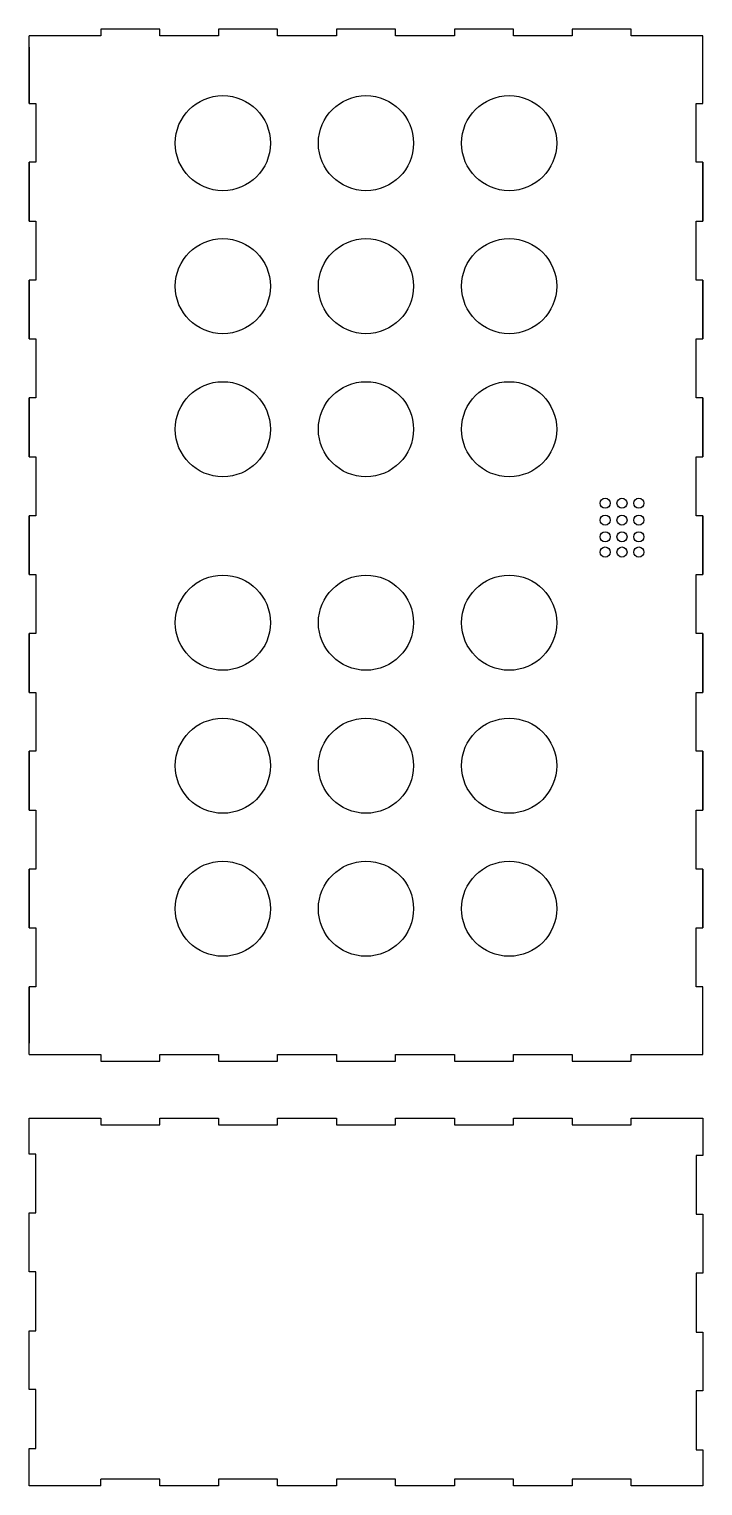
# Model space of a CAD drawing. Extents: x 457 to 2451, y -198 to 3030.
# Drawn here: x 628 to 1028, y 467 to 1333 of the extents above; entities that cross this region are included whole.
import ezdxf

# ---------------------------------------------------------------- set-up
doc = ezdxf.new("R2010")
doc.units = 0
doc.layers.get('0').update_dxf_attribs({"linetype": 'CONTINUOUS'})
doc.layers.add('TABLERO_CORTE_EN_MDF_4MM_0', color=7, linetype='CONTINUOUS')

msp = doc.modelspace()

# ---------------------------------------------------------------- linework, layer by layer
for p, q in [((632.49, 1328.67), (628.49, 1328.67)), ((628.49, 1288.52), (628.49, 1328.67)), ((670.99, 1328.67), (632.49, 1328.67)), ((705.99, 1332.67), (670.99, 1332.67)), ((670.99, 1332.67), (670.99, 1328.67)), ((705.99, 1328.67), (705.99, 1332.67)), ((740.99, 1328.67), (705.99, 1328.67)), ((775.99, 1332.67), (740.99, 1332.67)), ((740.99, 1332.67), (740.99, 1328.67)), ((775.99, 1328.67), (775.99, 1332.67)), ((810.99, 1328.67), (775.99, 1328.67)), ((845.99, 1332.67), (810.99, 1332.67)), ((810.99, 1332.67), (810.99, 1328.67)), ((845.99, 1328.67), (845.99, 1332.67)), ((880.99, 1328.67), (845.99, 1328.67)), ((915.99, 1332.67), (880.99, 1332.67)), ((880.99, 1332.67), (880.99, 1328.67)), ((915.99, 1328.67), (915.99, 1332.67)), ((950.99, 1328.67), (915.99, 1328.67)), ((985.99, 1332.67), (950.99, 1332.67)), ((950.99, 1332.67), (950.99, 1328.67)), ((985.99, 1328.67), (985.99, 1332.67)), ((1024.49, 1328.67), (985.99, 1328.67)), ((1028.49, 1328.67), (1024.49, 1328.67)), ((1028.49, 1288.52), (1028.49, 1328.67)), ((628.49, 1322.02), (628.49, 1288.52)), ((1028.49, 1288.52), (1028.49, 1322.02)), ((1028.49, 1288.52), (1028.49, 1322.02)), ((628.49, 1288.52), (632.49, 1288.52)), ((632.49, 1288.52), (632.49, 1253.52)), ((1024.49, 1253.52), (1024.49, 1288.52)), ((1024.49, 1288.52), (1028.49, 1288.52)), ((1024.49, 1253.52), (1024.49, 1288.52)), ((1024.49, 1288.52), (1028.49, 1288.52)), ((632.49, 1253.52), (628.49, 1253.52)), ((628.49, 1253.52), (628.49, 1218.52)), ((628.49, 1253.52), (628.49, 1218.52)), ((628.49, 1218.52), (628.49, 1253.52)), ((1028.49, 1253.52), (1024.49, 1253.52)), ((1028.49, 1253.52), (1024.49, 1253.52)), ((1028.49, 1218.52), (1028.49, 1253.52)), ((1028.49, 1218.52), (1028.49, 1253.52)), ((1028.49, 1253.52), (1028.49, 1218.52)), ((1028.49, 1218.52), (1028.49, 1253.52)), ((628.49, 1218.52), (632.49, 1218.52)), ((632.49, 1218.52), (632.49, 1183.52)), ((1024.49, 1183.52), (1024.49, 1218.52)), ((1024.49, 1218.52), (1028.49, 1218.52)), ((1024.49, 1183.52), (1024.49, 1218.52)), ((1024.49, 1218.52), (1028.49, 1218.52)), ((632.49, 1183.52), (628.49, 1183.52)), ((628.49, 1183.52), (628.49, 1148.52)), ((628.49, 1183.52), (628.49, 1148.52)), ((628.49, 1148.52), (628.49, 1183.52)), ((1028.49, 1183.52), (1024.49, 1183.52)), ((1028.49, 1183.52), (1024.49, 1183.52)), ((1028.49, 1148.52), (1028.49, 1183.52)), ((1028.49, 1148.52), (1028.49, 1183.52)), ((1028.49, 1183.52), (1028.49, 1148.52)), ((1028.49, 1148.52), (1028.49, 1183.52)), ((628.49, 1148.52), (632.49, 1148.52)), ((632.49, 1148.52), (632.49, 1113.52)), ((1024.49, 1113.52), (1024.49, 1148.52)), ((1024.49, 1148.52), (1028.49, 1148.52)), ((1024.49, 1113.52), (1024.49, 1148.52)), ((1024.49, 1148.52), (1028.49, 1148.52)), ((632.49, 1113.52), (628.49, 1113.52)), ((628.49, 1113.52), (628.49, 1078.52)), ((628.49, 1113.52), (628.49, 1078.52)), ((628.49, 1078.52), (628.49, 1113.52)), ((1028.49, 1113.52), (1024.49, 1113.52)), ((1028.49, 1113.52), (1024.49, 1113.52)), ((1028.49, 1078.52), (1028.49, 1113.52)), ((1028.49, 1078.52), (1028.49, 1113.52)), ((1028.49, 1113.52), (1028.49, 1078.52)), ((1028.49, 1078.52), (1028.49, 1113.52)), ((628.49, 1078.52), (632.49, 1078.52)), ((632.49, 1078.52), (632.49, 1043.52)), ((1024.49, 1043.52), (1024.49, 1078.52)), ((1024.49, 1078.52), (1028.49, 1078.52)), ((1024.49, 1043.52), (1024.49, 1078.52)), ((1024.49, 1078.52), (1028.49, 1078.52)), ((632.49, 1043.52), (628.49, 1043.52)), ((628.49, 1043.52), (628.49, 1008.52)), ((628.49, 1043.52), (628.49, 1008.52)), ((628.49, 1008.52), (628.49, 1043.52)), ((1028.49, 1043.52), (1024.49, 1043.52)), ((1028.49, 1043.52), (1024.49, 1043.52)), ((1028.49, 1008.52), (1028.49, 1043.52)), ((1028.49, 1008.52), (1028.49, 1043.52)), ((1028.49, 1043.52), (1028.49, 1008.52)), ((1028.49, 1008.52), (1028.49, 1043.52)), ((628.49, 1008.52), (632.49, 1008.52)), ((632.49, 1008.52), (632.49, 973.52)), ((1024.49, 973.52), (1024.49, 1008.52)), ((1024.49, 1008.52), (1028.49, 1008.52)), ((1024.49, 973.52), (1024.49, 1008.52)), ((1024.49, 1008.52), (1028.49, 1008.52)), ((632.49, 973.52), (628.49, 973.52)), ((628.49, 973.52), (628.49, 938.52)), ((628.49, 973.52), (628.49, 938.52)), ((628.49, 938.52), (628.49, 973.52)), ((1028.49, 973.52), (1024.49, 973.52)), ((1028.49, 973.52), (1024.49, 973.52)), ((1028.49, 938.52), (1028.49, 973.52)), ((1028.49, 938.52), (1028.49, 973.52)), ((1028.49, 973.52), (1028.49, 938.52)), ((1028.49, 938.52), (1028.49, 973.52)), ((628.49, 938.52), (632.49, 938.52)), ((632.49, 938.52), (632.49, 903.52)), ((1024.49, 903.52), (1024.49, 938.52)), ((1024.49, 938.52), (1028.49, 938.52)), ((1024.49, 903.52), (1024.49, 938.52)), ((1024.49, 938.52), (1028.49, 938.52)), ((632.49, 903.52), (628.49, 903.52)), ((628.49, 903.52), (628.49, 868.52)), ((628.49, 903.52), (628.49, 868.52)), ((628.49, 868.52), (628.49, 903.52)), ((1028.49, 903.52), (1024.49, 903.52)), ((1028.49, 903.52), (1024.49, 903.52)), ((1028.49, 868.52), (1028.49, 903.52)), ((1028.49, 868.52), (1028.49, 903.52)), ((1028.49, 903.52), (1028.49, 868.52)), ((1028.49, 868.52), (1028.49, 903.52)), ((628.49, 868.52), (632.49, 868.52)), ((632.49, 868.52), (632.49, 833.52)), ((1024.49, 833.52), (1024.49, 868.52)), ((1024.49, 868.52), (1028.49, 868.52)), ((1024.49, 833.52), (1024.49, 868.52)), ((1024.49, 868.52), (1028.49, 868.52)), ((632.49, 833.52), (628.49, 833.52)), ((628.49, 833.52), (628.49, 798.52)), ((628.49, 833.52), (628.49, 798.52)), ((628.49, 798.52), (628.49, 833.52)), ((1028.49, 833.52), (1024.49, 833.52)), ((1028.49, 833.52), (1024.49, 833.52)), ((1028.49, 798.52), (1028.49, 833.52)), ((1028.49, 798.52), (1028.49, 833.52)), ((1028.49, 833.52), (1028.49, 798.52)), ((1028.49, 798.52), (1028.49, 833.52)), ((628.49, 798.52), (632.49, 798.52)), ((632.49, 798.52), (632.49, 763.52)), ((1024.49, 763.52), (1024.49, 798.52)), ((1024.49, 798.52), (1028.49, 798.52)), ((1024.49, 763.52), (1024.49, 798.52)), ((1024.49, 798.52), (1028.49, 798.52)), ((632.49, 763.52), (628.49, 763.52)), ((628.49, 763.52), (628.49, 730.02)), ((628.49, 723.37), (628.49, 763.52)), ((1028.49, 763.52), (1024.49, 763.52)), ((1028.49, 763.52), (1024.49, 763.52)), ((1028.49, 730.02), (1028.49, 763.52)), ((1028.49, 723.37), (1028.49, 763.52)), ((628.49, 723.37), (632.49, 723.37)), ((632.49, 723.37), (670.99, 723.37)), ((670.99, 723.37), (670.99, 719.37)), ((670.99, 719.37), (705.99, 719.37)), ((705.99, 719.37), (705.99, 723.37)), ((705.99, 723.37), (740.99, 723.37)), ((740.99, 723.37), (740.99, 719.37)), ((740.99, 719.37), (775.99, 719.37)), ((775.99, 719.37), (775.99, 723.37)), ((775.99, 723.37), (810.99, 723.37)), ((810.99, 723.37), (810.99, 719.37)), ((810.99, 719.37), (845.99, 719.37)), ((845.99, 719.37), (845.99, 723.37)), ((845.99, 723.37), (880.99, 723.37)), ((880.99, 723.37), (880.99, 719.37)), ((880.99, 719.37), (915.99, 719.37)), ((915.99, 719.37), (915.99, 723.37)), ((915.99, 723.37), (950.99, 723.37)), ((950.99, 723.37), (950.99, 719.37)), ((950.99, 719.37), (985.99, 719.37)), ((985.99, 719.37), (985.99, 723.37)), ((985.99, 723.37), (1024.49, 723.37)), ((1024.49, 723.37), (1028.49, 723.37)), ((670.99, 685.52), (670.99, 681.52)), ((705.99, 681.52), (705.99, 685.52)), ((740.99, 685.52), (740.99, 681.52)), ((775.99, 681.52), (775.99, 685.52)), ((810.99, 685.52), (810.99, 681.52)), ((845.99, 681.52), (845.99, 685.52)), ((880.99, 685.52), (880.99, 681.52)), ((915.99, 681.52), (915.99, 685.52)), ((950.99, 685.52), (950.99, 681.52)), ((985.99, 681.52), (985.99, 685.52)), ((670.99, 681.52), (705.99, 681.52)), ((740.99, 681.52), (775.99, 681.52)), ((810.99, 681.52), (845.99, 681.52)), ((880.99, 681.52), (915.99, 681.52)), ((950.99, 681.52), (985.99, 681.52)), ((632.49, 664.11), (628.49, 664.11)), ((632.49, 662.92), (632.49, 664.11)), ((632.49, 629.11), (632.49, 664.11)), ((1028.49, 663.34), (1024.49, 663.34)), ((1024.49, 663.34), (1024.49, 628.34)), ((628.49, 629.11), (632.49, 629.11)), ((1024.49, 628.34), (1028.49, 628.34)), ((632.49, 594.11), (628.49, 594.11)), ((632.49, 559.11), (632.49, 594.11)), ((1028.49, 593.34), (1024.49, 593.34)), ((1024.49, 593.34), (1024.49, 558.34)), ((628.49, 559.11), (632.49, 559.11)), ((1024.49, 558.34), (1028.49, 558.34)), ((632.49, 524.11), (628.49, 524.11)), ((632.49, 489.11), (632.49, 524.11)), ((1028.49, 523.34), (1024.49, 523.34)), ((1024.49, 523.34), (1024.49, 488.34)), ((628.49, 489.11), (632.49, 489.11)), ((1024.49, 489.52), (1024.49, 488.34)), ((1024.49, 488.34), (1028.49, 488.34)), ((705.99, 470.92), (670.99, 470.92)), ((670.99, 466.92), (670.99, 470.92)), ((705.99, 466.92), (705.99, 470.92)), ((775.99, 470.92), (740.99, 470.92)), ((740.99, 470.92), (740.99, 466.92)), ((775.99, 466.92), (775.99, 470.92)), ((845.99, 470.92), (810.99, 470.92)), ((810.99, 470.92), (810.99, 466.92)), ((845.99, 466.92), (845.99, 470.92)), ((915.99, 470.92), (880.99, 470.92)), ((880.99, 470.92), (880.99, 466.92)), ((915.99, 466.92), (915.99, 470.92)), ((985.99, 470.92), (950.99, 470.92)), ((950.99, 470.92), (950.99, 466.92)), ((985.99, 466.92), (985.99, 470.92))]:
    msp.add_line(p, q)
for points in [[(628.49, 664.11), (628.49, 685.52), (670.99, 685.52)], [(705.99, 685.52), (740.99, 685.52)], [(775.99, 685.52), (810.99, 685.52)], [(845.99, 685.52), (880.99, 685.52)], [(915.99, 685.52), (950.99, 685.52)], [(985.99, 685.52), (1028.49, 685.52), (1028.49, 663.34)], [(632.49, 629.11), (632.49, 662.92)], [(1024.49, 663.34), (1024.49, 628.34)], [(628.49, 594.11), (628.49, 629.11)], [(1028.49, 628.34), (1028.49, 593.34)], [(632.49, 559.11), (632.49, 594.11)], [(1024.49, 593.34), (1024.49, 558.34)], [(628.49, 524.11), (628.49, 559.11)], [(1028.49, 558.34), (1028.49, 523.34)], [(632.49, 489.11), (632.49, 524.11)], [(1024.49, 523.34), (1024.49, 489.52)], [(670.99, 466.92), (628.49, 466.92), (628.49, 489.11)], [(1028.49, 488.34), (1028.49, 466.92), (985.99, 466.92)], [(740.99, 466.92), (705.99, 466.92)], [(810.99, 466.92), (775.99, 466.92)], [(880.99, 466.92), (845.99, 466.92)], [(950.99, 466.92), (915.99, 466.92)]]:
    msp.add_lwpolyline(points)
for centre in [(743.49, 1264.9), (828.49, 1264.9), (913.49, 1264.9), (743.49, 1179.9), (828.49, 1179.9), (913.49, 1179.9), (743.49, 1094.9), (828.49, 1094.9), (913.49, 1094.9), (743.49, 979.9), (828.49, 979.9), (913.49, 979.9), (743.49, 894.9), (828.49, 894.9), (913.49, 894.9), (743.49, 809.9), (828.49, 809.9), (913.49, 809.9)]:
    msp.add_circle(centre, 28.25)
at = {"layer": 'TABLERO_CORTE_EN_MDF_4MM_0'}
for centre in [(970.49, 1050.9), (980.49, 1050.9), (990.49, 1050.9), (970.49, 1040.9), (980.49, 1040.9), (990.49, 1040.9), (970.49, 1030.9), (980.49, 1030.9), (990.49, 1030.9), (970.49, 1021.9), (980.49, 1021.9), (990.49, 1021.9)]:
    msp.add_circle(centre, 3, dxfattribs=at)

doc.saveas('drawing.dxf')
